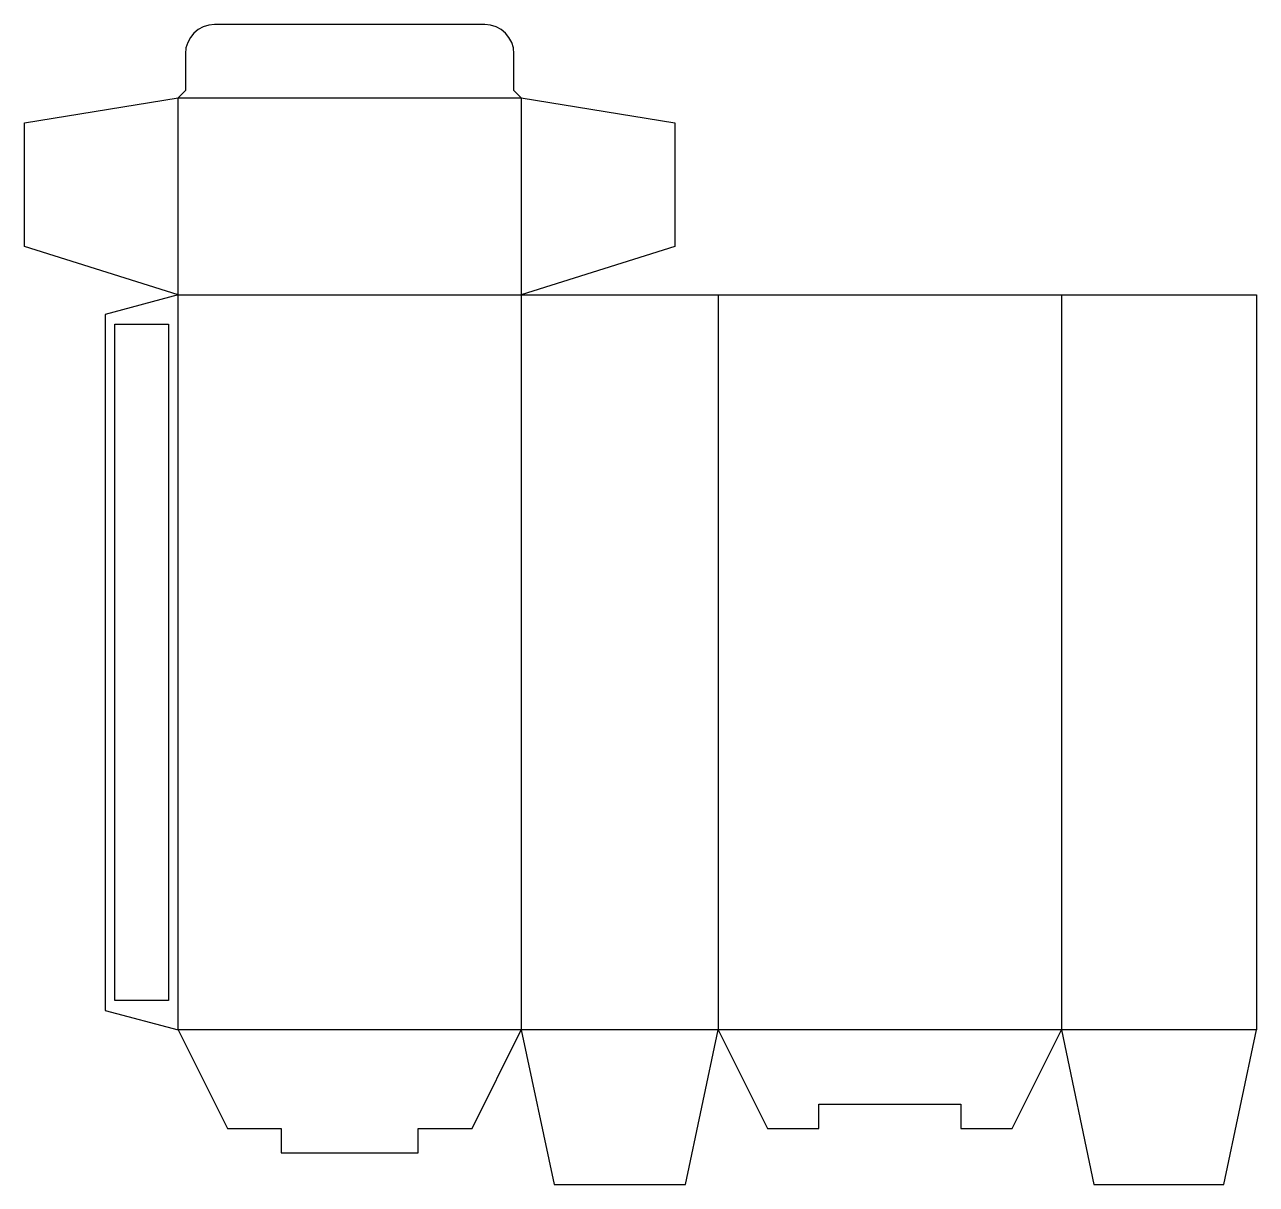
# Model space of a CAD drawing. Header units: millimetres. Extents: x 0 to 253, y 0 to 238.
import ezdxf

# ---------------------------------------------------------------- set-up
doc = ezdxf.new("R2010")
doc.units = ezdxf.units.MM
for name, color, linetype in [('CREASE', 5, 'CONTINUOUS'), ('CUT', 1, 'CONTINUOUS'), ('GLUE', 2, 'CONTINUOUS')]:
    doc.layers.add(name, color=color, linetype=linetype)

msp = doc.modelspace()

# ---------------------------------------------------------------- linework, layer by layer
at = {"layer": 'CREASE'}
for p, q in [((31.5, 182.603), (31.5, 223.053)), ((31.5, 223.053), (101.95, 223.053)), ((101.95, 223.053), (101.95, 182.603)), ((31.5, 31.702), (31.5, 182.603)), ((31.5, 182.603), (101.95, 182.603)), ((101.95, 182.603), (101.95, 31.702)), ((142.4, 182.603), (142.4, 31.702)), ((212.85, 182.603), (212.85, 31.702)), ((101.95, 31.702), (31.5, 31.702)), ((142.4, 31.702), (101.95, 31.702)), ((212.85, 31.702), (142.4, 31.702)), ((252.85, 31.702), (212.85, 31.702))]:
    msp.add_line(p, q, dxfattribs=at)
at = {"layer": 'CUT'}
for p, q in [((94.45, 238.053), (39, 238.053)), ((33, 232.053), (33, 224.553)), ((100.45, 224.553), (100.45, 232.053)), ((0, 217.878), (31.5, 223.053)), ((33, 224.553), (31.5, 223.053)), ((101.95, 223.053), (100.45, 224.553)), ((101.95, 223.053), (133.45, 217.878)), ((0, 192.503), (0, 217.878)), ((133.45, 217.878), (133.45, 192.503)), ((31.5, 182.603), (0, 192.503)), ((133.45, 192.503), (101.95, 182.603)), ((31.5, 182.603), (16.5, 178.583)), ((101.95, 182.603), (142.4, 182.603)), ((142.4, 182.603), (212.85, 182.603)), ((212.85, 182.603), (252.85, 182.603)), ((252.85, 182.603), (252.85, 31.702)), ((16.5, 178.583), (16.5, 35.722)), ((16.5, 35.722), (31.5, 31.702)), ((31.5, 31.702), (41.613, 11.478)), ((91.838, 11.478), (101.95, 31.702)), ((101.95, 31.702), (108.692, 0)), ((135.658, 0), (142.4, 31.702)), ((142.4, 31.702), (152.513, 11.478)), ((202.738, 11.478), (212.85, 31.702)), ((212.85, 31.702), (219.517, 0)), ((246.183, 0), (252.85, 31.702)), ((163.035, 11.478), (163.035, 16.478)), ((163.035, 16.478), (192.215, 16.478)), ((192.215, 16.478), (192.215, 11.478)), ((41.613, 11.478), (52.635, 11.478)), ((52.635, 11.478), (52.635, 6.478)), ((80.815, 6.478), (80.815, 11.478)), ((80.815, 11.478), (91.838, 11.478)), ((152.513, 11.478), (163.035, 11.478)), ((192.215, 11.478), (202.738, 11.478)), ((52.635, 6.478), (80.815, 6.478)), ((108.692, 0), (135.658, 0)), ((219.517, 0), (246.183, 0))]:
    msp.add_line(p, q, dxfattribs=at)
for centre, start, end in [((39, 232.053), 90, 180), ((94.45, 232.053), 0, 90)]:
    msp.add_arc(centre, 6, start, end, dxfattribs=at)
at = {"layer": 'GLUE'}
for p, q in [((18.5, 176.583), (29.5, 176.583)), ((18.5, 37.722), (18.5, 176.583)), ((29.5, 176.583), (29.5, 37.722)), ((29.5, 37.722), (18.5, 37.722))]:
    msp.add_line(p, q, dxfattribs=at)

doc.saveas('drawing.dxf')
